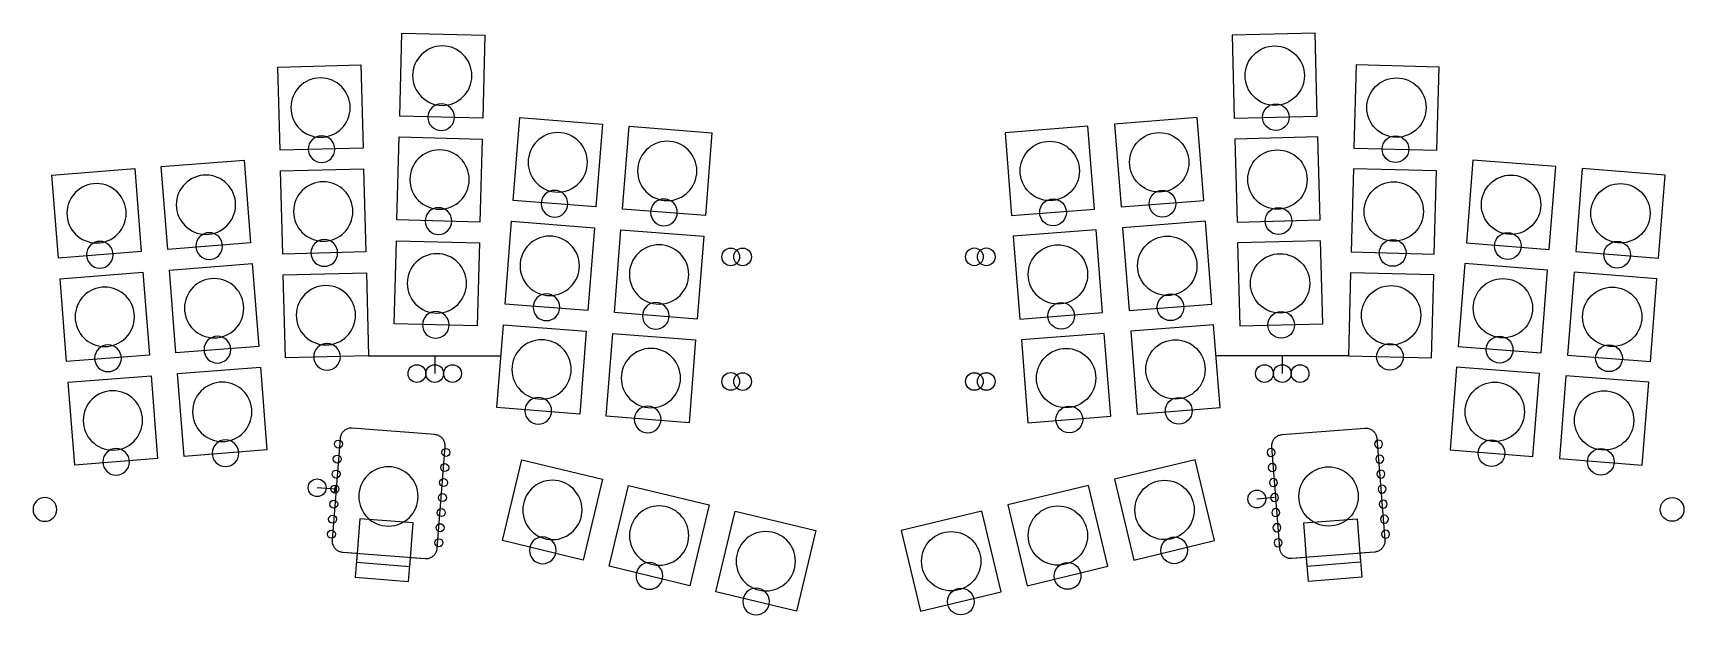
# Model space of a CAD drawing. Header units: millimetres. Extents: x -174 to 104, y -40 to 58.
import ezdxf

# ---------------------------------------------------------------- set-up
doc = ezdxf.new("R2010")
doc.units = ezdxf.units.MM
doc.layers.add('pcb-guides', color=230, linetype='Continuous', true_color=0xff0083)

msp = doc.modelspace()

# ---------------------------------------------------------------- linework, layer by layer
at = {"layer": 'pcb-guides'}
for points in [[(-98.36, 43.76), (-112.36, 44.12), (-111.99, 58.12), (-98, 57.75)], [(28.36, 43.76), (42.36, 44.12), (41.99, 58.12), (28, 57.75)], [(-118.53, 38.74), (-132.53, 38.38), (-132.89, 52.37), (-118.9, 52.74)], [(48.53, 38.74), (62.53, 38.38), (62.89, 52.37), (48.9, 52.74)], [(-79.27, 28.82), (-93.22, 29.91), (-92.13, 43.87), (-78.17, 42.77)], [(-60.82, 27.36), (-74.78, 28.46), (-73.68, 42.42), (-59.73, 41.32)], [(-9.18, 27.36), (4.78, 28.46), (3.68, 42.42), (-10.27, 41.32)], [(9.27, 28.82), (23.22, 29.91), (22.13, 43.87), (8.17, 42.77)], [(-98.82, 26.26), (-112.82, 26.63), (-112.45, 40.63), (-98.46, 40.26)], [(28.82, 26.26), (42.82, 26.63), (42.45, 40.63), (28.46, 40.26)], [(-137.49, 22.77), (-151.45, 21.68), (-152.55, 35.63), (-138.59, 36.73)], [(67.49, 22.77), (81.45, 21.68), (82.55, 35.63), (68.59, 36.73)], [(-155.94, 21.32), (-169.89, 20.22), (-170.99, 34.18), (-157.04, 35.28)], [(-118.07, 21.25), (-132.07, 20.88), (-132.43, 34.88), (-118.44, 35.24)], [(48.07, 21.25), (62.07, 20.88), (62.43, 34.88), (48.44, 35.24)], [(85.94, 21.32), (99.89, 20.22), (100.99, 34.18), (87.04, 35.28)], [(-80.64, 11.37), (-94.6, 12.47), (-93.5, 26.43), (-79.54, 25.33)], [(10.64, 11.37), (24.6, 12.47), (23.5, 26.43), (9.54, 25.33)], [(-99.28, 8.77), (-113.28, 9.14), (-112.91, 23.13), (-98.91, 22.76)], [(-62.2, 9.92), (-76.15, 11.02), (-75.06, 24.97), (-61.1, 23.88)], [(-7.8, 9.92), (6.15, 11.02), (5.06, 24.97), (-8.9, 23.88)], [(29.28, 8.77), (43.28, 9.14), (42.91, 23.13), (28.91, 22.76)], [(-154.56, 3.88), (-168.52, 2.78), (-169.62, 16.74), (-155.66, 17.83)], [(-136.12, 5.33), (-150.08, 4.23), (-151.18, 18.19), (-137.22, 19.29)], [(-117.61, 3.75), (-131.61, 3.39), (-131.98, 17.38), (-117.98, 17.75)], [(47.61, 3.75), (61.61, 3.39), (61.98, 17.38), (47.98, 17.75)], [(66.12, 5.33), (80.08, 4.23), (81.18, 18.19), (67.22, 19.29)], [(84.56, 3.88), (98.52, 2.78), (99.62, 16.74), (85.66, 17.83)], [(-82.01, -6.08), (-95.97, -4.98), (-94.87, 8.98), (-80.92, 7.88)], [(12.01, -6.08), (25.97, -4.98), (24.87, 8.98), (10.92, 7.88)], [(-63.57, -7.53), (-77.53, -6.43), (-76.43, 7.53), (-62.47, 6.43)], [(-6.43, -7.53), (7.53, -6.43), (6.43, 7.53), (-7.53, 6.43)], [(-153.19, -13.57), (-167.15, -14.67), (-168.25, -0.71), (-154.29, 0.39)], [(-134.75, -12.12), (-148.71, -13.22), (-149.8, 0.74), (-135.85, 1.84)], [(64.75, -12.12), (78.71, -13.22), (79.8, 0.74), (65.85, 1.84)], [(83.19, -13.57), (97.15, -14.67), (98.25, -0.71), (84.29, 0.39)], [(-123.75, -27.28), (-123.76, -27.41), (-123.75, -27.55), (-123.74, -27.68), (-123.72, -27.82), (-123.68, -27.95), (-123.64, -28.08), (-123.59, -28.2), (-123.53, -28.33), (-123.46, -28.44), (-123.39, -28.56), (-123.3, -28.66), (-123.21, -28.76), (-123.11, -28.86), (-123, -28.94), (-122.89, -29.02), (-122.78, -29.09), (-122.66, -29.15), (-122.53, -29.21), (-122.4, -29.25), (-122.27, -29.28), (-122.14, -29.31), (-122, -29.33), (-108.07, -30.42), (-107.94, -30.43), (-107.8, -30.42), (-107.67, -30.41), (-107.53, -30.39), (-107.4, -30.35), (-107.27, -30.31), (-107.15, -30.26), (-107.03, -30.2), (-106.91, -30.13), (-106.8, -30.06), (-106.69, -29.97), (-106.59, -29.88), (-106.5, -29.78), (-106.41, -29.67), (-106.33, -29.56), (-106.26, -29.45), (-106.2, -29.33), (-106.14, -29.2), (-106.1, -29.07), (-106.07, -28.94), (-106.04, -28.81), (-106.03, -28.67), (-104.68, -11.58), (-104.68, -11.44), (-104.68, -11.31), (-104.69, -11.17), (-104.72, -11.04), (-104.75, -10.91), (-104.79, -10.78), (-104.84, -10.65), (-104.9, -10.53), (-104.97, -10.41), (-105.05, -10.3), (-105.13, -10.19), (-105.22, -10.09), (-105.32, -10), (-105.43, -9.91), (-105.54, -9.84), (-105.65, -9.77), (-105.78, -9.7), (-105.9, -9.65), (-106.03, -9.61), (-106.16, -9.57), (-106.29, -9.55), (-106.43, -9.53), (-120.36, -8.43), (-120.49, -8.43), (-120.63, -8.43), (-120.76, -8.45), (-120.9, -8.47), (-121.03, -8.5), (-121.16, -8.54), (-121.29, -8.6), (-121.41, -8.66), (-121.52, -8.73), (-121.64, -8.8), (-121.74, -8.89), (-121.85, -8.98), (-121.94, -9.08), (-122.02, -9.18), (-122.1, -9.29), (-122.17, -9.41), (-122.24, -9.53), (-122.29, -9.66), (-122.33, -9.79), (-122.36, -9.91), (-122.39, -10.05), (-122.41, -10.18)], [(-122.41, -10.18), (-123.75, -27.28), (-123.76, -27.41), (-123.75, -27.55), (-123.74, -27.68), (-123.72, -27.82), (-123.68, -27.95), (-123.64, -28.08), (-123.59, -28.2), (-123.53, -28.33), (-123.46, -28.44), (-123.39, -28.56), (-123.3, -28.66), (-123.21, -28.76), (-123.11, -28.86), (-123, -28.94), (-122.89, -29.02), (-122.78, -29.09), (-122.66, -29.15), (-122.53, -29.21), (-122.4, -29.25), (-122.27, -29.28), (-122.14, -29.31), (-122, -29.33), (-119.53, -29.52), (-119.84, -33.56), (-110.87, -34.26), (-110.55, -30.23), (-108.07, -30.42), (-107.94, -30.43), (-107.8, -30.42), (-107.67, -30.41), (-107.53, -30.39), (-107.4, -30.35), (-107.27, -30.31), (-107.15, -30.26), (-107.03, -30.2), (-106.91, -30.13), (-106.8, -30.06), (-106.69, -29.97), (-106.59, -29.88), (-106.5, -29.78), (-106.41, -29.67), (-106.33, -29.56), (-106.26, -29.45), (-106.2, -29.33), (-106.14, -29.2), (-106.1, -29.07), (-106.07, -28.94), (-106.04, -28.81), (-106.03, -28.67), (-104.68, -11.58), (-104.68, -11.44), (-104.68, -11.31), (-104.69, -11.17), (-104.72, -11.04), (-104.75, -10.91), (-104.79, -10.78), (-104.84, -10.65), (-104.9, -10.53), (-104.97, -10.41), (-105.05, -10.3), (-105.13, -10.19), (-105.22, -10.09), (-105.32, -10), (-105.43, -9.91), (-105.54, -9.84), (-105.65, -9.77), (-105.78, -9.7), (-105.9, -9.65), (-106.03, -9.61), (-106.16, -9.57), (-106.29, -9.55), (-106.43, -9.53), (-120.36, -8.43), (-120.49, -8.43), (-120.63, -8.43), (-120.76, -8.45), (-120.9, -8.47), (-121.03, -8.5), (-121.16, -8.54), (-121.29, -8.6), (-121.41, -8.66), (-121.52, -8.73), (-121.64, -8.8), (-121.74, -8.89), (-121.85, -8.98), (-121.94, -9.08), (-122.02, -9.18), (-122.1, -9.29), (-122.17, -9.41), (-122.24, -9.53), (-122.29, -9.66), (-122.33, -9.79), (-122.36, -9.91), (-122.39, -10.05)], [(52.41, -10.18), (53.75, -27.28), (53.76, -27.41), (53.75, -27.55), (53.74, -27.68), (53.72, -27.82), (53.68, -27.95), (53.64, -28.08), (53.59, -28.2), (53.53, -28.33), (53.46, -28.44), (53.39, -28.56), (53.3, -28.66), (53.21, -28.76), (53.11, -28.86), (53, -28.94), (52.89, -29.02), (52.78, -29.09), (52.66, -29.15), (52.53, -29.21), (52.4, -29.25), (52.27, -29.28), (52.14, -29.31), (52, -29.33), (49.53, -29.52), (49.84, -33.56), (40.87, -34.26), (40.55, -30.23), (38.07, -30.42), (37.94, -30.43), (37.8, -30.42), (37.67, -30.41), (37.53, -30.39), (37.4, -30.35), (37.27, -30.31), (37.15, -30.26), (37.03, -30.2), (36.91, -30.13), (36.8, -30.06), (36.69, -29.97), (36.59, -29.88), (36.5, -29.78), (36.41, -29.67), (36.33, -29.56), (36.26, -29.45), (36.2, -29.33), (36.14, -29.2), (36.1, -29.07), (36.07, -28.94), (36.04, -28.81), (36.03, -28.67), (34.68, -11.58), (34.68, -11.44), (34.68, -11.31), (34.69, -11.17), (34.72, -11.04), (34.75, -10.91), (34.79, -10.78), (34.84, -10.65), (34.9, -10.53), (34.97, -10.41), (35.05, -10.3), (35.13, -10.19), (35.22, -10.09), (35.32, -10), (35.43, -9.91), (35.54, -9.84), (35.65, -9.77), (35.78, -9.7), (35.9, -9.65), (36.03, -9.61), (36.16, -9.57), (36.29, -9.55), (36.43, -9.53), (50.36, -8.43), (50.49, -8.43), (50.63, -8.43), (50.76, -8.45), (50.9, -8.47), (51.03, -8.5), (51.16, -8.54), (51.29, -8.6), (51.41, -8.66), (51.52, -8.73), (51.64, -8.8), (51.74, -8.89), (51.85, -8.98), (51.94, -9.08), (52.02, -9.18), (52.1, -9.29), (52.17, -9.41), (52.24, -9.53), (52.29, -9.66), (52.33, -9.79), (52.36, -9.91), (52.39, -10.05)], [(53.75, -27.28), (53.76, -27.41), (53.75, -27.55), (53.74, -27.68), (53.72, -27.82), (53.68, -27.95), (53.64, -28.08), (53.59, -28.2), (53.53, -28.33), (53.46, -28.44), (53.39, -28.56), (53.3, -28.66), (53.21, -28.76), (53.11, -28.86), (53, -28.94), (52.89, -29.02), (52.78, -29.09), (52.66, -29.15), (52.53, -29.21), (52.4, -29.25), (52.27, -29.28), (52.14, -29.31), (52, -29.33), (38.07, -30.42), (37.94, -30.43), (37.8, -30.42), (37.67, -30.41), (37.53, -30.39), (37.4, -30.35), (37.27, -30.31), (37.15, -30.26), (37.03, -30.2), (36.91, -30.13), (36.8, -30.06), (36.69, -29.97), (36.59, -29.88), (36.5, -29.78), (36.41, -29.67), (36.33, -29.56), (36.26, -29.45), (36.2, -29.33), (36.14, -29.2), (36.1, -29.07), (36.07, -28.94), (36.04, -28.81), (36.03, -28.67), (34.68, -11.58), (34.68, -11.44), (34.68, -11.31), (34.69, -11.17), (34.72, -11.04), (34.75, -10.91), (34.79, -10.78), (34.84, -10.65), (34.9, -10.53), (34.97, -10.41), (35.05, -10.3), (35.13, -10.19), (35.22, -10.09), (35.32, -10), (35.43, -9.91), (35.54, -9.84), (35.65, -9.77), (35.78, -9.7), (35.9, -9.65), (36.03, -9.61), (36.16, -9.57), (36.29, -9.55), (36.43, -9.53), (50.36, -8.43), (50.49, -8.43), (50.63, -8.43), (50.76, -8.45), (50.9, -8.47), (51.03, -8.5), (51.16, -8.54), (51.29, -8.6), (51.41, -8.66), (51.52, -8.73), (51.64, -8.8), (51.74, -8.89), (51.85, -8.98), (51.94, -9.08), (52.02, -9.18), (52.1, -9.29), (52.17, -9.41), (52.24, -9.53), (52.29, -9.66), (52.33, -9.79), (52.36, -9.91), (52.39, -10.05), (52.41, -10.18)], [(-81.44, -30.66), (-95.05, -27.39), (-91.78, -13.78), (-78.17, -17.05)], [(11.44, -30.66), (25.05, -27.39), (21.78, -13.78), (8.17, -17.05)], [(-63.45, -34.98), (-77.06, -31.71), (-73.79, -18.1), (-60.18, -21.37)], [(-6.55, -34.98), (7.06, -31.71), (3.79, -18.1), (-9.82, -21.37)], [(-110.09, -24.4), (-119.07, -23.7), (-119.64, -31.02), (-110.67, -31.73)], [(-45.46, -39.3), (-59.07, -36.03), (-55.8, -22.42), (-42.19, -25.68)], [(-24.54, -39.3), (-10.93, -36.03), (-14.2, -22.42), (-27.81, -25.68)], [(40.09, -24.4), (49.07, -23.7), (49.64, -31.02), (40.67, -31.73)]]:
    msp.add_lwpolyline(points, close=True, dxfattribs=at)
for points in [[(-117.61, 3.75), (-95.28, 3.75)], [(-106.45, 3.75), (-106.45, 0.75)], [(47.61, 3.75), (25.28, 3.75)], [(36.45, 3.75), (36.45, 0.75)], [(-123.22, -18.04), (-123.33, -19.39), (-123.28, -18.71), (-126.27, -18.48)], [(35.15, -20.14), (32.16, -20.38)]]:
    msp.add_lwpolyline(points, dxfattribs=at)
at = {"layer": 'pcb-guides', "extrusion": (0, 0, -1)}
for centre, radius in [((105.18, 50.94), 5), ((125.71, 45.56), 5), ((105.36, 43.94), 2.25), ((125.53, 38.56), 2.25), ((85.7, 36.34), 5), ((67.25, 34.89), 5), ((105.64, 33.44), 5), ((145.02, 29.2), 5), ((163.47, 27.75), 5), ((125.25, 28.06), 5), ((86.25, 29.37), 2.25), ((105.82, 26.45), 2.25), ((67.8, 27.91), 2.25), ((162.92, 20.77), 2.25), ((144.47, 22.23), 2.25), ((125.07, 21.07), 2.25), ((87.07, 18.9), 5), ((68.63, 17.45), 5), ((106.09, 15.95), 5), ((143.65, 11.76), 5), ((162.09, 10.31), 5), ((124.8, 10.57), 5), ((87.62, 11.92), 2.25), ((106.28, 8.95), 2.25), ((69.18, 10.47), 2.25), ((161.54, 3.33), 2.25), ((143.1, 4.78), 2.25), ((124.61, 3.57), 2.25), ((88.44, 1.45), 5), ((70, 0), 5), ((160.72, -7.14), 5), ((142.28, -5.69), 5), ((88.99, -5.53), 2.25), ((70.55, -6.98), 2.25), ((141.73, -12.67), 2.25), ((160.17, -14.12), 2.25), ((114.26, -19.95), 5), ((86.61, -22.22), 5), ((172.18, -22.13), 2), ((68.62, -26.54), 5), ((88.24, -29.03), 2.25), ((50.63, -30.86), 5), ((70.26, -33.34), 2.25), ((52.27, -37.66), 2.25)]:
    msp.add_circle(centre, radius, dxfattribs=at)
at = {"layer": 'pcb-guides'}
for centre, radius in [((35.18, 50.94), 5), ((55.71, 45.56), 5), ((35.36, 43.94), 2.25), ((-2.75, 34.89), 5), ((15.7, 36.34), 5), ((55.53, 38.56), 2.25), ((35.64, 33.44), 5), ((75.02, 29.2), 5), ((16.25, 29.37), 2.25), ((55.25, 28.06), 5), ((93.47, 27.75), 5), ((-2.2, 27.91), 2.25), ((35.82, 26.45), 2.25), ((-1.37, 17.45), 5), ((17.07, 18.9), 5), ((55.07, 21.07), 2.25), ((74.47, 22.23), 2.25), ((92.92, 20.77), 2.25), ((-56.54, 20.41), 1.49), ((-54.54, 20.41), 1.49), ((-15.46, 20.42), 1.49), ((-13.46, 20.42), 1.49), ((36.09, 15.95), 5), ((73.65, 11.76), 5), ((17.62, 11.92), 2.25), ((54.8, 10.57), 5), ((92.09, 10.31), 5), ((-0.82, 10.47), 2.25), ((36.28, 8.95), 2.25), ((18.44, 1.45), 5), ((54.61, 3.57), 2.25), ((73.1, 4.78), 2.25), ((91.54, 3.33), 2.25), ((0, 0), 5), ((-109.45, 0.75), 1.5), ((-106.45, 0.75), 1.5), ((-103.45, 0.75), 1.5), ((-56.54, -0.58), 1.49), ((-54.54, -0.59), 1.49), ((-15.46, -0.58), 1.49), ((-15.46, -0.59), 1.49), ((-13.46, -0.58), 1.49), ((-13.46, -0.59), 1.49), ((33.45, 0.75), 1.5), ((36.45, 0.75), 1.5), ((39.45, 0.75), 1.5), ((72.28, -5.69), 5), ((90.72, -7.14), 5), ((0.55, -6.98), 2.25), ((18.99, -5.53), 2.25), ((71.73, -12.67), 2.25), ((90.17, -14.12), 2.25), ((44.26, -19.95), 5), ((-126.27, -18.48), 1.5), ((16.61, -22.22), 5), ((32.16, -20.38), 1.5), ((-1.38, -26.54), 5), ((102.18, -22.13), 2), ((-19.37, -30.86), 5), ((18.24, -29.03), 2.25), ((0.26, -33.34), 2.25), ((-17.73, -37.66), 2.25)]:
    msp.add_circle(centre, radius, dxfattribs=at)
at = {"layer": 'pcb-guides', "color": 0, "linetype": 'ByBlock', "lineweight": -2}
for centre in [(-122.68, -11.12), (-122.88, -13.65), (-104.56, -12.54), (-123.08, -16.18), (-104.76, -15.08), (-123.28, -18.71), (-105.15, -20.14), (-104.96, -17.61), (-123.48, -21.25), (-105.35, -22.67), (-123.68, -23.78), (-105.55, -25.21), (-123.88, -26.31), (-105.75, -27.74)]:
    msp.add_circle(centre, 0.673, dxfattribs=at)
at = {"layer": 'pcb-guides', "color": 0, "linetype": 'ByBlock', "lineweight": -2, "extrusion": (0, 0, -1)}
for centre in [(-52.68, -11.12), (-34.56, -12.54), (-52.88, -13.65), (-34.76, -15.08), (-53.08, -16.18), (-34.96, -17.61), (-35.15, -20.14), (-53.28, -18.71), (-35.35, -22.67), (-53.48, -21.25), (-35.55, -25.21), (-53.68, -23.78), (-35.75, -27.74), (-53.88, -26.31)]:
    msp.add_circle(centre, 0.673, dxfattribs=at)

doc.saveas('drawing.dxf')
